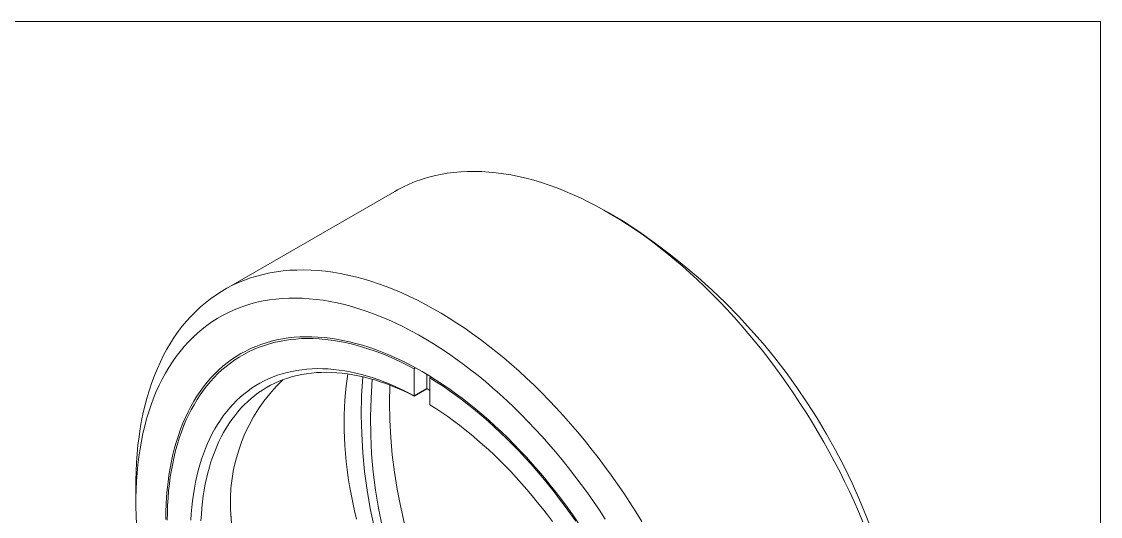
# Model space of a CAD drawing. Header units: inches. Extents: x 0.1 to 10.9, y 0 to 8.5.
# Drawn here: x 8.666 to 10.944, y 7.405 to 8.451 of the extents above; entities that cross this region are included whole.
import ezdxf

# ---------------------------------------------------------------- set-up
doc = ezdxf.new("R2010")
doc.units = ezdxf.units.IN
doc.header["$MEASUREMENT"] = 0

msp = doc.modelspace()

# ---------------------------------------------------------------- linework, layer by layer
at = {"color": 7, "linetype": 'Continuous', "lineweight": 0}
for p, q in [((0.0622, 8.4506), (10.9445, 8.4506)), ((10.9445, 0.0356), (10.9445, 8.4506)), ((9.4543, 8.0918), (9.0937, 7.8836)), ((9.9362, 8.0288), (9.9044, 8.0472)), ((9.4972, 7.7191), (9.4953, 7.7167)), ((9.4953, 7.6597), (9.4953, 7.7167)), ((9.5218, 7.675), (9.5218, 7.7051)), ((9.5284, 7.6975), (9.5303, 7.6999)), ((9.5284, 7.6975), (9.5284, 7.6406)), ((9.5217, 7.6745), (9.4951, 7.6592)), ((9.4953, 7.6597), (9.4951, 7.6592)), ((9.4953, 7.6597), (9.5218, 7.675)), ((9.4953, 7.6597), (9.4953, 7.6597)), ((9.5218, 7.675), (9.5217, 7.6745)), ((9.5284, 7.671), (9.5217, 7.6745)), ((9.5218, 7.675), (9.5218, 7.675)), ((9.0101, 7.6007), (9.0089, 7.5977)), ((8.9073, 7.4716), (8.9073, 7.4348))]:
    msp.add_line(p, q, dxfattribs=at)
at = {"color": 7, "linetype": 'Continuous', "lineweight": 0, "flags": 128}
for points in [[(10.4426, 7.3936), (10.4335, 7.4149), (10.4241, 7.4363), (10.4143, 7.4575), (10.4042, 7.4786), (10.3937, 7.4996), (10.3829, 7.5205), (10.3717, 7.5412), (10.3602, 7.5618), (10.3485, 7.5822), (10.3364, 7.6025), (10.324, 7.6225), (10.3113, 7.6423), (10.2984, 7.6619), (10.2851, 7.6812), (10.2717, 7.7003), (10.2579, 7.7192), (10.244, 7.7377), (10.2297, 7.756), (10.2153, 7.7739), (10.2007, 7.7916), (10.1858, 7.8089), (10.1708, 7.8259), (10.1556, 7.8425), (10.1402, 7.8587), (10.1246, 7.8746), (10.1089, 7.8901), (10.093, 7.9052), (10.0771, 7.9199), (10.061, 7.9342), (10.0448, 7.948), (10.0285, 7.9614), (10.0121, 7.9744), (9.9956, 7.9869), (9.9791, 7.999), (9.9625, 8.0105), (9.9459, 8.0216), (9.9293, 8.0323), (9.9126, 8.0424), (9.8959, 8.052), (9.8793, 8.0611), (9.8626, 8.0697), (9.846, 8.0778), (9.8295, 8.0853), (9.8129, 8.0924), (9.7965, 8.0989), (9.7801, 8.1048), (9.7638, 8.1102), (9.7476, 8.1151), (9.7315, 8.1194), (9.7155, 8.1232), (9.6997, 8.1264), (9.6839, 8.129), (9.6684, 8.1311), (9.653, 8.1326), (9.6378, 8.1336), (9.6227, 8.134), (9.6079, 8.1338), (9.5932, 8.1331), (9.5788, 8.1318), (9.5646, 8.1299), (9.5506, 8.1275), (9.5369, 8.1245), (9.5234, 8.121), (9.5102, 8.1169), (9.4972, 8.1123), (9.4846, 8.1071), (9.4722, 8.1013), (9.4601, 8.0951), (9.4543, 8.0918)], [(8.9073, 7.4716), (8.9073, 7.4808), (8.9077, 7.4998), (8.9086, 7.5185), (8.9099, 7.537), (8.9116, 7.5551), (8.9138, 7.5729), (8.9164, 7.5904), (8.9194, 7.6076), (8.9229, 7.6244), (8.9268, 7.6409), (8.9311, 7.657), (8.9358, 7.6727), (8.941, 7.6881), (8.9465, 7.703), (8.9525, 7.7175), (8.9589, 7.7316), (8.9656, 7.7453), (8.9728, 7.7585), (8.9804, 7.7713), (8.9883, 7.7837), (8.9966, 7.7955), (9.0053, 7.8069), (9.0144, 7.8178), (9.0238, 7.8282), (9.0336, 7.8381), (9.0438, 7.8476), (9.0543, 7.8565), (9.0651, 7.8649), (9.0762, 7.8727), (9.0877, 7.8801), (9.0995, 7.8869), (9.1116, 7.8932), (9.1239, 7.8989), (9.1366, 7.9041), (9.1496, 7.9087), (9.1628, 7.9128), (9.1763, 7.9163), (9.19, 7.9193), (9.204, 7.9217), (9.2182, 7.9236), (9.2326, 7.9249), (9.2473, 7.9256), (9.2621, 7.9258), (9.2771, 7.9254), (9.2924, 7.9244), (9.3078, 7.9229), (9.3233, 7.9208), (9.339, 7.9182), (9.3549, 7.915), (9.3709, 7.9112), (9.387, 7.9069), (9.4032, 7.902), (9.4195, 7.8966), (9.4358, 7.8907), (9.4523, 7.8842), (9.4688, 7.8772), (9.4854, 7.8696), (9.502, 7.8615), (9.5187, 7.8529), (9.5353, 7.8438), (9.552, 7.8342), (9.5686, 7.8241), (9.5853, 7.8135), (9.6019, 7.8024), (9.6185, 7.7908), (9.635, 7.7787), (9.6515, 7.7662), (9.6678, 7.7532), (9.6841, 7.7398), (9.7003, 7.726), (9.7164, 7.7117), (9.7324, 7.697), (9.7483, 7.6819), (9.764, 7.6664), (9.7795, 7.6505), (9.7949, 7.6343), (9.8102, 7.6177), (9.8252, 7.6007), (9.84, 7.5834), (9.8547, 7.5658), (9.8691, 7.5478), (9.8833, 7.5295), (9.8973, 7.511), (9.911, 7.4922), (9.9245, 7.4731), (9.9377, 7.4537), (9.9507, 7.4341), (9.9634, 7.4143), (9.9757, 7.3943)], [(9.8985, 7.3993), (9.8862, 7.4179), (9.8737, 7.4362), (9.8609, 7.4544), (9.8478, 7.4723), (9.8345, 7.4899), (9.821, 7.5072), (9.8073, 7.5243), (9.7934, 7.5411), (9.7793, 7.5575), (9.765, 7.5736), (9.7506, 7.5894), (9.7359, 7.6049), (9.7211, 7.6199), (9.7062, 7.6347), (9.6912, 7.649), (9.676, 7.663), (9.6607, 7.6765), (9.6453, 7.6897), (9.6298, 7.7024), (9.6142, 7.7147), (9.5986, 7.7266), (9.5829, 7.7381), (9.5672, 7.7491), (9.5514, 7.7596), (9.5356, 7.7697), (9.5198, 7.7793), (9.5039, 7.7885), (9.4881, 7.7971), (9.4723, 7.8053), (9.4565, 7.813), (9.4408, 7.8201), (9.4251, 7.8268), (9.4094, 7.833), (9.3939, 7.8386), (9.3784, 7.8438), (9.363, 7.8484), (9.3477, 7.8525), (9.3325, 7.8561), (9.3174, 7.8591), (9.3025, 7.8616), (9.2877, 7.8636), (9.2731, 7.865), (9.2587, 7.8659), (9.2444, 7.8663), (9.2303, 7.8662), (9.2163, 7.8655), (9.2026, 7.8642), (9.1891, 7.8625), (9.1759, 7.8602), (9.1628, 7.8574), (9.15, 7.854), (9.1375, 7.8501), (9.1252, 7.8457), (9.1131, 7.8408), (9.1014, 7.8353), (9.0899, 7.8294), (9.0787, 7.8229), (9.0678, 7.8159), (9.0572, 7.8085), (9.0469, 7.8005), (9.037, 7.792), (9.0273, 7.7831), (9.018, 7.7737), (9.0091, 7.7638), (9.0004, 7.7534), (8.9922, 7.7426), (8.9843, 7.7313), (8.9767, 7.7196), (8.9695, 7.7075), (8.9627, 7.6949), (8.9563, 7.6819), (8.9502, 7.6685), (8.9446, 7.6547), (8.9393, 7.6405), (8.9344, 7.6259), (8.9299, 7.611), (8.9258, 7.5957), (8.9221, 7.5801), (8.9188, 7.5641), (8.9159, 7.5478), (8.9135, 7.5311), (8.9114, 7.5142), (8.9098, 7.497), (8.9085, 7.4794), (8.9077, 7.4617), (8.9073, 7.4436), (8.9073, 7.4253), (8.9077, 7.4068), (8.9086, 7.3881)], [(8.9705, 7.3983), (8.9707, 7.4146), (8.9712, 7.4306), (8.9721, 7.4464), (8.9734, 7.462), (8.9751, 7.4773), (8.9771, 7.4923), (8.9795, 7.507), (8.9823, 7.5215), (8.9854, 7.5356), (8.9889, 7.5495), (8.9928, 7.563), (8.997, 7.5762), (9.0015, 7.5891), (9.0064, 7.6016), (9.0117, 7.6138), (9.0173, 7.6256), (9.0232, 7.637), (9.0295, 7.6481), (9.0361, 7.6588), (9.043, 7.669), (9.0502, 7.6789), (9.0578, 7.6884), (9.0657, 7.6975), (9.0739, 7.7061), (9.0823, 7.7143), (9.0911, 7.7221), (9.1002, 7.7295), (9.1095, 7.7364), (9.1191, 7.7428), (9.129, 7.7488), (9.1392, 7.7544), (9.1496, 7.7595), (9.1602, 7.7641), (9.1711, 7.7683), (9.1823, 7.772), (9.1936, 7.7753), (9.2052, 7.778), (9.217, 7.7803), (9.229, 7.7821), (9.2412, 7.7835), (9.2535, 7.7843), (9.2661, 7.7847), (9.2788, 7.7846), (9.2916, 7.784), (9.3047, 7.783), (9.3178, 7.7814), (9.3311, 7.7794), (9.3445, 7.7769), (9.3581, 7.774), (9.3717, 7.7705), (9.3855, 7.7666), (9.3993, 7.7623), (9.4132, 7.7574), (9.4271, 7.7521), (9.4412, 7.7464), (9.4552, 7.7402), (9.4694, 7.7335), (9.4835, 7.7265), (9.4977, 7.7189), (9.5118, 7.711), (9.526, 7.7026), (9.5402, 7.6937), (9.5543, 7.6845), (9.5684, 7.6749), (9.5825, 7.6648), (9.5965, 7.6544), (9.6105, 7.6435), (9.6244, 7.6323), (9.6382, 7.6207), (9.6519, 7.6088), (9.6656, 7.5964), (9.6791, 7.5838), (9.6925, 7.5708), (9.7058, 7.5574), (9.719, 7.5438), (9.732, 7.5298), (9.7449, 7.5155), (9.7576, 7.5009), (9.7701, 7.4861), (9.7825, 7.4709), (9.7947, 7.4555), (9.8067, 7.4399), (9.8185, 7.424), (9.83, 7.4079), (9.8414, 7.3915)], [(9.4953, 7.7167), (9.4815, 7.7239), (9.4677, 7.7308), (9.4539, 7.7372), (9.4402, 7.7432), (9.4265, 7.7488), (9.4129, 7.7539), (9.3994, 7.7586), (9.3859, 7.7628), (9.3725, 7.7666), (9.3592, 7.77), (9.346, 7.7729), (9.3329, 7.7753), (9.32, 7.7773), (9.3071, 7.7789), (9.2944, 7.78), (9.2818, 7.7806), (9.2694, 7.7807), (9.2572, 7.7805), (9.2451, 7.7797), (9.2332, 7.7785), (9.2215, 7.7768), (9.2099, 7.7747), (9.1986, 7.7721), (9.1874, 7.7691), (9.1765, 7.7656), (9.1658, 7.7617), (9.1554, 7.7574), (9.1451, 7.7525), (9.1351, 7.7473), (9.1254, 7.7416), (9.1159, 7.7355), (9.1067, 7.7289), (9.0977, 7.722), (9.089, 7.7146), (9.0806, 7.7068), (9.0725, 7.6986), (9.0647, 7.69), (9.0571, 7.681), (9.0499, 7.6715), (9.0429, 7.6618), (9.0363, 7.6516), (9.03, 7.641), (9.024, 7.6301), (9.0183, 7.6189), (9.013, 7.6073), (9.0079, 7.5953), (9.0032, 7.583), (8.9989, 7.5704), (8.9949, 7.5574), (8.9912, 7.5442), (8.9878, 7.5306), (8.9849, 7.5168), (8.9822, 7.5026), (8.9799, 7.4882), (8.978, 7.4736), (8.9764, 7.4586), (8.9751, 7.4435), (8.9743, 7.428), (8.9737, 7.4124), (8.9735, 7.3966)], [(9.0235, 7.3966), (9.0243, 7.4106), (9.0254, 7.4244), (9.0269, 7.4379), (9.0286, 7.4512), (9.0307, 7.4643), (9.0331, 7.4771), (9.0358, 7.4896), (9.0388, 7.5019), (9.0422, 7.514), (9.0458, 7.5257), (9.0497, 7.5371), (9.054, 7.5483), (9.0585, 7.5592), (9.0634, 7.5697), (9.0685, 7.5799), (9.0739, 7.5898), (9.0796, 7.5994), (9.0856, 7.6086), (9.0919, 7.6175), (9.0985, 7.6261), (9.1053, 7.6342), (9.1124, 7.6421), (9.1197, 7.6495), (9.1274, 7.6566), (9.1352, 7.6633), (9.1433, 7.6697), (9.1517, 7.6756), (9.1603, 7.6812), (9.1691, 7.6864), (9.1781, 7.6912), (9.1874, 7.6955), (9.1969, 7.6995), (9.2066, 7.7031), (9.2164, 7.7063), (9.2265, 7.7091), (9.2368, 7.7114), (9.2472, 7.7134), (9.2578, 7.7149), (9.2686, 7.716), (9.2796, 7.7168), (9.2907, 7.7171), (9.3019, 7.717), (9.3133, 7.7164), (9.3248, 7.7155), (9.3364, 7.7141), (9.3482, 7.7124), (9.36, 7.7102), (9.372, 7.7076), (9.384, 7.7046), (9.3962, 7.7012), (9.4084, 7.6974), (9.4206, 7.6932), (9.433, 7.6886), (9.4454, 7.6836), (9.4578, 7.6782), (9.4703, 7.6724), (9.4828, 7.6662), (9.4953, 7.6597)], [(9.4951, 7.6592), (9.4831, 7.6652), (9.4711, 7.6708), (9.4591, 7.676), (9.4472, 7.6809), (9.4353, 7.6854), (9.4234, 7.6895), (9.4117, 7.6933), (9.4, 7.6966), (9.3883, 7.6996), (9.3768, 7.7022), (9.3654, 7.7044), (9.354, 7.7062), (9.3428, 7.7076), (9.3316, 7.7086), (9.3206, 7.7093), (9.3098, 7.7095), (9.299, 7.7093), (9.2884, 7.7088), (9.278, 7.7079), (9.2677, 7.7065), (9.2575, 7.7048), (9.2476, 7.7027), (9.2378, 7.7002), (9.2282, 7.6973), (9.2188, 7.694), (9.2095, 7.6904), (9.2005, 7.6864), (9.1917, 7.6819), (9.1831, 7.6771), (9.1747, 7.672), (9.1665, 7.6665), (9.1586, 7.6606), (9.1508, 7.6543), (9.1434, 7.6477), (9.1361, 7.6407), (9.1291, 7.6334), (9.1224, 7.6257), (9.1159, 7.6177), (9.1097, 7.6094), (9.1037, 7.6007), (9.098, 7.5917), (9.0926, 7.5824), (9.0874, 7.5728), (9.0825, 7.5629), (9.0779, 7.5526), (9.0736, 7.5421), (9.0696, 7.5313), (9.0658, 7.5202), (9.0624, 7.5089), (9.0592, 7.4972), (9.0564, 7.4853), (9.0538, 7.4732), (9.0515, 7.4608), (9.0496, 7.4482), (9.0479, 7.4354), (9.0465, 7.4223), (9.0455, 7.4091), (9.0447, 7.3956)], [(9.8362, 7.3946), (9.8251, 7.4105), (9.8138, 7.4261), (9.8022, 7.4416), (9.7905, 7.4568), (9.7786, 7.4717), (9.7665, 7.4864), (9.7542, 7.5009), (9.7418, 7.515), (9.7293, 7.5289), (9.7165, 7.5425), (9.7037, 7.5558), (9.6907, 7.5688), (9.6776, 7.5815), (9.6644, 7.5938), (9.6511, 7.6058), (9.6378, 7.6175), (9.6243, 7.6288), (9.6107, 7.6397), (9.5971, 7.6503), (9.5835, 7.6605), (9.5697, 7.6704), (9.556, 7.6798), (9.5422, 7.6889), (9.5284, 7.6975)], [(9.5218, 7.675), (9.5259, 7.6727), (9.5284, 7.6714)], [(9.5284, 7.6406), (9.5409, 7.6327), (9.5534, 7.6244), (9.5659, 7.6158), (9.5783, 7.6068), (9.5907, 7.5975), (9.603, 7.5879), (9.6153, 7.5779), (9.6275, 7.5676), (9.6396, 7.557), (9.6517, 7.5461), (9.6636, 7.5349), (9.6755, 7.5234), (9.6872, 7.5116), (9.6989, 7.4995), (9.7104, 7.4872), (9.7218, 7.4746), (9.733, 7.4617), (9.7441, 7.4486), (9.755, 7.4353), (9.7658, 7.4217), (9.7764, 7.4079), (9.7869, 7.3939)]]:
    msp.add_lwpolyline(points, dxfattribs=at)
at = {"color": 8, "linetype": 'Continuous', "lineweight": 0, "flags": 128}
msp.add_lwpolyline([(9.373, 7.3991), (9.3689, 7.4168), (9.3651, 7.4344), (9.3617, 7.4519), (9.3586, 7.4693), (9.3559, 7.4866), (9.3535, 7.5038), (9.3515, 7.5208), (9.3499, 7.5377), (9.3486, 7.5544), (9.3477, 7.571), (9.3472, 7.5873), (9.347, 7.6035), (9.3472, 7.6194), (9.3477, 7.6351), (9.3486, 7.6506), (9.3499, 7.6658), (9.3515, 7.6808), (9.3535, 7.6956), (9.3552, 7.706)], dxfattribs=at)
at = {"color": 7, "linetype": 'Continuous', "lineweight": 0}
for centre, radius, start, end in [((9.2295, 6.9228), 1.3125, 2.5716, 57.423), ((9.4667, 7.4336), 0.3601, 133.7761, 184.5811), ((10.413, 7.606), 1.0103, 174.9629, 245.0317), ((10.4783, 7.6438), 1.0354, 177.8687, 242.1259), ((10.172, 7.4669), 1.0657, 183.0132, 236.9815)]:
    msp.add_arc(centre, radius, start, end, dxfattribs=at)
at = {"color": 8, "linetype": 'Continuous', "lineweight": 0}
msp.add_arc((10.4383, 7.6206), 1.055, 175.6815, 244.3131, dxfattribs=at)

doc.saveas('drawing.dxf')
